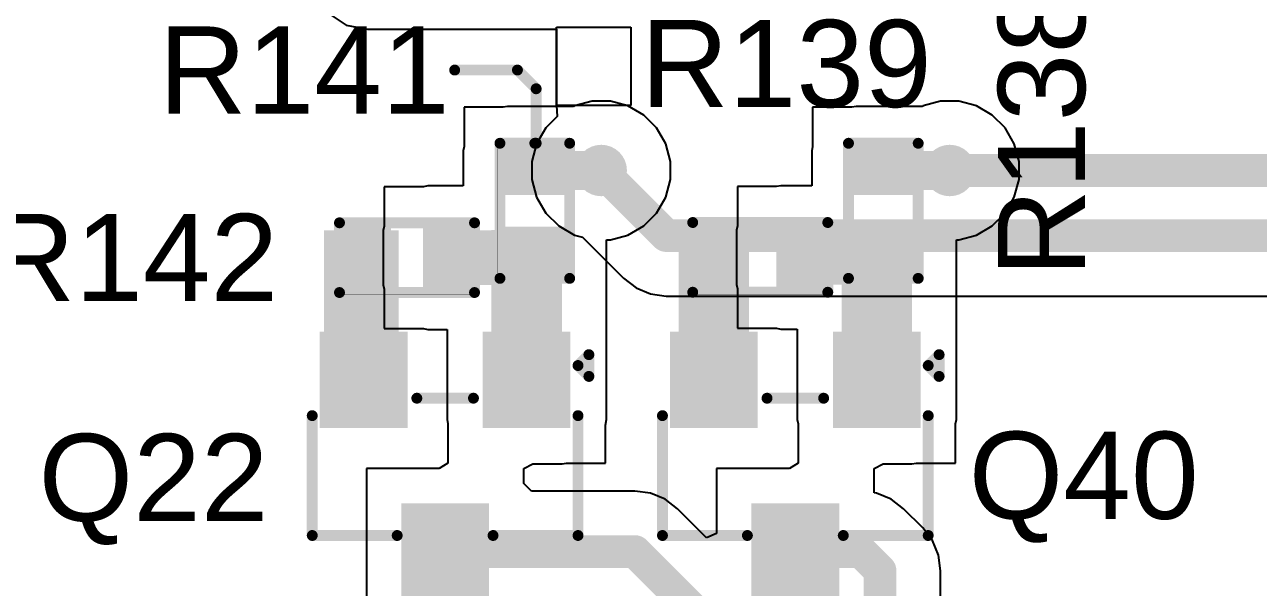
# Model space of a CAD drawing. Header units: millimetres. Extents: x 0 to 214, y 0 to 214.
# Drawn here: x 1.258 to 1.825, y 3.085 to 3.343 of the extents above; entities that cross this region are included whole.
import ezdxf

# ---------------------------------------------------------------- set-up
doc = ezdxf.new("R2010")
doc.units = ezdxf.units.MM
doc.header["$MEASUREMENT"] = 0
for name, color, linetype in [('BottomLayer', 5, 'Continuous'), ('BottomSolder', 6, 'Continuous'), ('TopLayer', 1, 'Continuous'), ('TopOverlay', 2, 'Continuous'), ('TopPaste', 8, 'Continuous'), ('TopSolder', 216, 'Continuous'), ('ViaHoleLayer', 16, 'Continuous')]:
    doc.layers.add(name, color=color, linetype=linetype)
doc.styles.add('Arial', font='', dxfattribs={"height": 0.2})
doc.styles.get('Arial').set_extended_font_data('Arial')

# ---------------------------------------------------------------- blocks, each defined once
blk = doc.blocks.new('SOT_23_45')
at = {"layer": 'TopLayer'}
for points in [[(-0.01614, 0.05748), (0.01614, 0.05748), (0.01614, 0.02126), (-0.01614, 0.02126)], [(-0.05354, -0.02126), (-0.02126, -0.02126), (-0.02126, -0.05748), (-0.05354, -0.05748)], [(0.02126, -0.02126), (0.05354, -0.02126), (0.05354, -0.05748), (0.02126, -0.05748)]]:
    blk.add_hatch(color=1, dxfattribs=at).paths.add_polyline_path(points)
at = {"layer": 'TopPaste'}
for points in [[(-0.01614, 0.05748), (0.01614, 0.05748), (0.01614, 0.02126), (-0.01614, 0.02126)], [(-0.05354, -0.02126), (-0.02126, -0.02126), (-0.02126, -0.05748), (-0.05354, -0.05748)], [(0.02126, -0.02126), (0.05354, -0.02126), (0.05354, -0.05748), (0.02126, -0.05748)]]:
    blk.add_hatch(color=8, dxfattribs=at).paths.add_polyline_path(points)
at = {"layer": 'TopSolder'}
for points in [[(-0.02014, 0.06148), (0.02014, 0.06148), (0.02014, 0.01726), (-0.02014, 0.01726)], [(-0.05754, -0.01726), (-0.01726, -0.01726), (-0.01726, -0.06148), (-0.05754, -0.06148)], [(0.01726, -0.01726), (0.05754, -0.01726), (0.05754, -0.06148), (0.01726, -0.06148)]]:
    blk.add_hatch(color=216, dxfattribs=at).paths.add_polyline_path(points)
at = {"layer": 'TopOverlay', "const_width": 0.005}
for points in [[(-0.022, 0.032), (-0.061, 0.032)], [(-0.061, 0.032), (-0.061, -0.023)], [(0.061, 0.032), (0.022, 0.032)], [(0.061, 0.032), (0.061, -0.023)], [(0.013, -0.031), (-0.013, -0.031)], [(-0.066, -0.041), (-0.066, -0.051)], [(-0.061, -0.046), (-0.066, -0.041)], [(-0.061, -0.046), (-0.066, -0.051)]]:
    blk.add_lwpolyline(points, dxfattribs=at)
at = {"layer": 'TopOverlay', "const_width": 0.0025}
for points in [[(-0.06225, 0.032, 1), (-0.05975, 0.032, 1)], [(-0.06225, 0.032, 1), (-0.05975, 0.032, 1)], [(-0.02325, 0.032, 1), (-0.02075, 0.032, 1)], [(0.02075, 0.032, 1), (0.02325, 0.032, 1)], [(0.05975, 0.032, 1), (0.06225, 0.032, 1)], [(0.05975, 0.032, 1), (0.06225, 0.032, 1)], [(-0.06225, -0.023, 1), (-0.05975, -0.023, 1)], [(0.05975, -0.023, 1), (0.06225, -0.023, 1)], [(-0.01425, -0.031, 1), (-0.01175, -0.031, 1)], [(0.01175, -0.031, 1), (0.01425, -0.031, 1)], [(-0.06725, -0.041, 1), (-0.06475, -0.041, 1)], [(-0.06725, -0.041, 1), (-0.06475, -0.041, 1)], [(-0.06225, -0.046, 1), (-0.05975, -0.046, 1)], [(-0.06225, -0.046, 1), (-0.05975, -0.046, 1)], [(-0.06725, -0.051, 1), (-0.06475, -0.051, 1)], [(-0.06725, -0.051, 1), (-0.06475, -0.051, 1)]]:
    blk.add_lwpolyline(points, format="xyb", close=True, dxfattribs=at)
blk = doc.blocks.new('R___0402_134')
at = {"layer": 'TopLayer'}
for points in [[(-0.0275, -0.0125), (-0.0275, 0.0125), (-0.0095, 0.0125), (-0.0095, -0.0125)], [(0.0095, -0.0125), (0.0095, 0.0125), (0.0275, 0.0125), (0.0275, -0.0125)]]:
    blk.add_hatch(color=1, dxfattribs=at).paths.add_polyline_path(points)
at = {"layer": 'TopPaste'}
for points in [[(-0.0275, -0.0125), (-0.0275, 0.0125), (-0.0095, 0.0125), (-0.0095, -0.0125)], [(0.0095, -0.0125), (0.0095, 0.0125), (0.0275, 0.0125), (0.0275, -0.0125)]]:
    blk.add_hatch(color=8, dxfattribs=at).paths.add_polyline_path(points)
at = {"layer": 'TopSolder'}
for points in [[(-0.02967, -0.01467), (-0.02967, 0.01467), (-0.00733, 0.01467), (-0.00733, -0.01467)], [(0.00733, -0.01467), (0.00733, 0.01467), (0.02967, 0.01467), (0.02967, -0.01467)]]:
    blk.add_hatch(color=216, dxfattribs=at).paths.add_polyline_path(points)
at = {"layer": 'TopOverlay'}
for points, const_width in [([(-0.031, -0.016), (-0.031, 0.016)], 0.005), ([(-0.031, 0.016), (0.031, 0.016)], 0.005), ([(0.031, -0.016), (0.031, 0.016)], 0.005), ([(-0.031, -0.016), (0.031, -0.016)], 0.005), ([(-0.032, -0.017), (0.032, -0.017)], 0.000127)]:
    blk.add_lwpolyline(points, dxfattribs=dict(at, const_width=const_width))
for points, const_width in [([(-0.03225, 0.016, 1), (-0.02975, 0.016, 1)], 0.0025), ([(-0.03225, 0.016, 1), (-0.02975, 0.016, 1)], 0.0025), ([(0.02975, 0.016, 1), (0.03225, 0.016, 1)], 0.0025), ([(0.02975, 0.016, 1), (0.03225, 0.016, 1)], 0.0025), ([(-0.03225, -0.016, 1), (-0.02975, -0.016, 1)], 0.0025), ([(-0.03225, -0.016, 1), (-0.02975, -0.016, 1)], 0.0025), ([(-0.03203, -0.017, 1), (-0.03197, -0.017, 1)], 0.0000635), ([(0.02975, -0.016, 1), (0.03225, -0.016, 1)], 0.0025), ([(0.02975, -0.016, 1), (0.03225, -0.016, 1)], 0.0025), ([(0.03197, -0.017, 1), (0.03203, -0.017, 1)], 0.0000635)]:
    blk.add_lwpolyline(points, format="xyb", close=True, dxfattribs=dict(at, const_width=const_width))
blk = doc.blocks.new('R___0402_135')
at = {"layer": 'TopLayer'}
for points in [[(-0.0275, -0.0125), (-0.0275, 0.0125), (-0.0095, 0.0125), (-0.0095, -0.0125)], [(0.0095, -0.0125), (0.0095, 0.0125), (0.0275, 0.0125), (0.0275, -0.0125)]]:
    blk.add_hatch(color=1, dxfattribs=at).paths.add_polyline_path(points)
at = {"layer": 'TopPaste'}
for points in [[(-0.0275, -0.0125), (-0.0275, 0.0125), (-0.0095, 0.0125), (-0.0095, -0.0125)], [(0.0095, -0.0125), (0.0095, 0.0125), (0.0275, 0.0125), (0.0275, -0.0125)]]:
    blk.add_hatch(color=8, dxfattribs=at).paths.add_polyline_path(points)
at = {"layer": 'TopSolder'}
for points in [[(-0.02967, -0.01467), (-0.02967, 0.01467), (-0.00733, 0.01467), (-0.00733, -0.01467)], [(0.00733, -0.01467), (0.00733, 0.01467), (0.02967, 0.01467), (0.02967, -0.01467)]]:
    blk.add_hatch(color=216, dxfattribs=at).paths.add_polyline_path(points)
at = {"layer": 'TopOverlay'}
for points, const_width in [([(-0.031, -0.016), (-0.031, 0.016)], 0.005), ([(0.031, 0.016), (-0.031, 0.016)], 0.005), ([(0.031, -0.016), (0.031, 0.016)], 0.005), ([(0.031, -0.016), (-0.031, -0.016)], 0.005), ([(0.032, -0.017), (-0.032, -0.017)], 0.000127)]:
    blk.add_lwpolyline(points, dxfattribs=dict(at, const_width=const_width))
for points, const_width in [([(-0.03225, 0.016, 1), (-0.02975, 0.016, 1)], 0.0025), ([(-0.03225, 0.016, 1), (-0.02975, 0.016, 1)], 0.0025), ([(0.02975, 0.016, 1), (0.03225, 0.016, 1)], 0.0025), ([(0.02975, 0.016, 1), (0.03225, 0.016, 1)], 0.0025), ([(-0.03225, -0.016, 1), (-0.02975, -0.016, 1)], 0.0025), ([(-0.03225, -0.016, 1), (-0.02975, -0.016, 1)], 0.0025), ([(-0.03203, -0.017, 1), (-0.03197, -0.017, 1)], 0.0000635), ([(0.02975, -0.016, 1), (0.03225, -0.016, 1)], 0.0025), ([(0.02975, -0.016, 1), (0.03225, -0.016, 1)], 0.0025), ([(0.03197, -0.017, 1), (0.03203, -0.017, 1)], 0.0000635)]:
    blk.add_lwpolyline(points, format="xyb", close=True, dxfattribs=dict(at, const_width=const_width))
blk = doc.blocks.new('R___0402_137')
at = {"layer": 'TopLayer'}
for points in [[(-0.0275, -0.0125), (-0.0275, 0.0125), (-0.0095, 0.0125), (-0.0095, -0.0125)], [(0.0095, -0.0125), (0.0095, 0.0125), (0.0275, 0.0125), (0.0275, -0.0125)]]:
    blk.add_hatch(color=1, dxfattribs=at).paths.add_polyline_path(points)
at = {"layer": 'TopPaste'}
for points in [[(-0.0275, -0.0125), (-0.0275, 0.0125), (-0.0095, 0.0125), (-0.0095, -0.0125)], [(0.0095, -0.0125), (0.0095, 0.0125), (0.0275, 0.0125), (0.0275, -0.0125)]]:
    blk.add_hatch(color=8, dxfattribs=at).paths.add_polyline_path(points)
at = {"layer": 'TopSolder'}
for points in [[(-0.02967, -0.01467), (-0.02967, 0.01467), (-0.00733, 0.01467), (-0.00733, -0.01467)], [(0.00733, -0.01467), (0.00733, 0.01467), (0.02967, 0.01467), (0.02967, -0.01467)]]:
    blk.add_hatch(color=216, dxfattribs=at).paths.add_polyline_path(points)
at = {"layer": 'TopOverlay'}
for points, const_width in [([(-0.031, -0.016), (-0.031, 0.016)], 0.005), ([(-0.031, 0.016), (0.031, 0.016)], 0.005), ([(0.031, -0.016), (0.031, 0.016)], 0.005), ([(-0.031, -0.016), (0.031, -0.016)], 0.005), ([(-0.032, -0.017), (0.032, -0.017)], 0.000127)]:
    blk.add_lwpolyline(points, dxfattribs=dict(at, const_width=const_width))
for points, const_width in [([(-0.03225, 0.016, 1), (-0.02975, 0.016, 1)], 0.0025), ([(-0.03225, 0.016, 1), (-0.02975, 0.016, 1)], 0.0025), ([(0.02975, 0.016, 1), (0.03225, 0.016, 1)], 0.0025), ([(0.02975, 0.016, 1), (0.03225, 0.016, 1)], 0.0025), ([(-0.03225, -0.016, 1), (-0.02975, -0.016, 1)], 0.0025), ([(-0.03225, -0.016, 1), (-0.02975, -0.016, 1)], 0.0025), ([(-0.03203, -0.017, 1), (-0.03197, -0.017, 1)], 0.0000635), ([(0.02975, -0.016, 1), (0.03225, -0.016, 1)], 0.0025), ([(0.02975, -0.016, 1), (0.03225, -0.016, 1)], 0.0025), ([(0.03197, -0.017, 1), (0.03203, -0.017, 1)], 0.0000635)]:
    blk.add_lwpolyline(points, format="xyb", close=True, dxfattribs=dict(at, const_width=const_width))
blk = doc.blocks.new('R___0402_138')
at = {"layer": 'TopLayer'}
for points in [[(-0.0275, -0.0125), (-0.0275, 0.0125), (-0.0095, 0.0125), (-0.0095, -0.0125)], [(0.0095, -0.0125), (0.0095, 0.0125), (0.0275, 0.0125), (0.0275, -0.0125)]]:
    blk.add_hatch(color=1, dxfattribs=at).paths.add_polyline_path(points)
at = {"layer": 'TopPaste'}
for points in [[(-0.0275, -0.0125), (-0.0275, 0.0125), (-0.0095, 0.0125), (-0.0095, -0.0125)], [(0.0095, -0.0125), (0.0095, 0.0125), (0.0275, 0.0125), (0.0275, -0.0125)]]:
    blk.add_hatch(color=8, dxfattribs=at).paths.add_polyline_path(points)
at = {"layer": 'TopSolder'}
for points in [[(-0.02967, -0.01467), (-0.02967, 0.01467), (-0.00733, 0.01467), (-0.00733, -0.01467)], [(0.00733, -0.01467), (0.00733, 0.01467), (0.02967, 0.01467), (0.02967, -0.01467)]]:
    blk.add_hatch(color=216, dxfattribs=at).paths.add_polyline_path(points)
at = {"layer": 'TopOverlay'}
for points, const_width in [([(-0.031, -0.016), (-0.031, 0.016)], 0.005), ([(0.031, 0.016), (-0.031, 0.016)], 0.005), ([(0.031, -0.016), (0.031, 0.016)], 0.005), ([(0.031, -0.016), (-0.031, -0.016)], 0.005), ([(0.032, -0.017), (-0.032, -0.017)], 0.000127)]:
    blk.add_lwpolyline(points, dxfattribs=dict(at, const_width=const_width))
for points, const_width in [([(-0.03225, 0.016, 1), (-0.02975, 0.016, 1)], 0.0025), ([(-0.03225, 0.016, 1), (-0.02975, 0.016, 1)], 0.0025), ([(0.02975, 0.016, 1), (0.03225, 0.016, 1)], 0.0025), ([(0.02975, 0.016, 1), (0.03225, 0.016, 1)], 0.0025), ([(-0.03225, -0.016, 1), (-0.02975, -0.016, 1)], 0.0025), ([(-0.03225, -0.016, 1), (-0.02975, -0.016, 1)], 0.0025), ([(-0.03203, -0.017, 1), (-0.03197, -0.017, 1)], 0.0000635), ([(0.02975, -0.016, 1), (0.03225, -0.016, 1)], 0.0025), ([(0.02975, -0.016, 1), (0.03225, -0.016, 1)], 0.0025), ([(0.03197, -0.017, 1), (0.03203, -0.017, 1)], 0.0000635)]:
    blk.add_lwpolyline(points, format="xyb", close=True, dxfattribs=dict(at, const_width=const_width))
blk = doc.blocks.new('SOT_23_154')
at = {"layer": 'TopLayer'}
for points in [[(-0.01614, 0.05748), (0.01614, 0.05748), (0.01614, 0.02126), (-0.01614, 0.02126)], [(-0.05354, -0.02126), (-0.02126, -0.02126), (-0.02126, -0.05748), (-0.05354, -0.05748)], [(0.02126, -0.02126), (0.05354, -0.02126), (0.05354, -0.05748), (0.02126, -0.05748)]]:
    blk.add_hatch(color=1, dxfattribs=at).paths.add_polyline_path(points)
at = {"layer": 'TopPaste'}
for points in [[(-0.01614, 0.05748), (0.01614, 0.05748), (0.01614, 0.02126), (-0.01614, 0.02126)], [(-0.05354, -0.02126), (-0.02126, -0.02126), (-0.02126, -0.05748), (-0.05354, -0.05748)], [(0.02126, -0.02126), (0.05354, -0.02126), (0.05354, -0.05748), (0.02126, -0.05748)]]:
    blk.add_hatch(color=8, dxfattribs=at).paths.add_polyline_path(points)
at = {"layer": 'TopSolder'}
for points in [[(-0.02014, 0.06148), (0.02014, 0.06148), (0.02014, 0.01726), (-0.02014, 0.01726)], [(-0.05754, -0.01726), (-0.01726, -0.01726), (-0.01726, -0.06148), (-0.05754, -0.06148)], [(0.01726, -0.01726), (0.05754, -0.01726), (0.05754, -0.06148), (0.01726, -0.06148)]]:
    blk.add_hatch(color=216, dxfattribs=at).paths.add_polyline_path(points)
at = {"layer": 'TopOverlay', "const_width": 0.005}
for points in [[(-0.022, 0.032), (-0.061, 0.032)], [(-0.061, 0.032), (-0.061, -0.023)], [(0.061, 0.032), (0.022, 0.032)], [(0.061, 0.032), (0.061, -0.023)], [(0.013, -0.031), (-0.013, -0.031)], [(-0.066, -0.041), (-0.066, -0.051)], [(-0.061, -0.046), (-0.066, -0.041)], [(-0.061, -0.046), (-0.066, -0.051)]]:
    blk.add_lwpolyline(points, dxfattribs=at)
at = {"layer": 'TopOverlay', "const_width": 0.0025}
for points in [[(-0.06225, 0.032, 1), (-0.05975, 0.032, 1)], [(-0.06225, 0.032, 1), (-0.05975, 0.032, 1)], [(-0.02325, 0.032, 1), (-0.02075, 0.032, 1)], [(0.02075, 0.032, 1), (0.02325, 0.032, 1)], [(0.05975, 0.032, 1), (0.06225, 0.032, 1)], [(0.05975, 0.032, 1), (0.06225, 0.032, 1)], [(-0.06225, -0.023, 1), (-0.05975, -0.023, 1)], [(0.05975, -0.023, 1), (0.06225, -0.023, 1)], [(-0.01425, -0.031, 1), (-0.01175, -0.031, 1)], [(0.01175, -0.031, 1), (0.01425, -0.031, 1)], [(-0.06725, -0.041, 1), (-0.06475, -0.041, 1)], [(-0.06725, -0.041, 1), (-0.06475, -0.041, 1)], [(-0.06225, -0.046, 1), (-0.05975, -0.046, 1)], [(-0.06225, -0.046, 1), (-0.05975, -0.046, 1)], [(-0.06725, -0.051, 1), (-0.06475, -0.051, 1)], [(-0.06725, -0.051, 1), (-0.06475, -0.051, 1)]]:
    blk.add_lwpolyline(points, format="xyb", close=True, dxfattribs=at)

msp = doc.modelspace()

# ---------------------------------------------------------------- hatches: boundary and pattern name
at = {"layer": 'BottomLayer'}
h = msp.add_hatch(color=5, dxfattribs=at)
edge = h.paths.add_edge_path()
edge.add_arc((1.52287, 3.2759), 0.01181, 0, 360)
h = msp.add_hatch(color=5, dxfattribs=at)
edge = h.paths.add_edge_path()
edge.add_arc((1.68287, 3.2759), 0.01181, 0, 360)
at = {"layer": 'BottomSolder'}
h = msp.add_hatch(color=6, dxfattribs=at)
edge = h.paths.add_edge_path()
edge.add_arc((1.52287, 3.2759), 0.00591, 0, 360)
h = msp.add_hatch(color=6, dxfattribs=at)
edge = h.paths.add_edge_path()
edge.add_arc((1.68287, 3.2759), 0.00591, 0, 360)
at = {"layer": 'TopLayer'}
for points in [[(1.47988, 3.2669), (1.52287, 3.2669), (1.52287, 3.2849), (1.47988, 3.2849)], [(1.63988, 3.2669), (1.68287, 3.2669), (1.68287, 3.2849), (1.63988, 3.2849)], [(1.39567, 3.16152), (1.42996, 3.16152), (1.42996, 3.2484), (1.39567, 3.2484)], [(1.44322, 3.2234), (1.50452, 3.2234), (1.50452, 3.2484), (1.44322, 3.2484)], [(1.47248, 3.16166), (1.50488, 3.16166), (1.50488, 3.24853), (1.47248, 3.24853)], [(1.55843, 3.16166), (1.59072, 3.16166), (1.59072, 3.24853), (1.55843, 3.24853)], [(1.60537, 3.22353), (1.66552, 3.22353), (1.66552, 3.24853), (1.60537, 3.24853)], [(1.63324, 3.16166), (1.66552, 3.16166), (1.66552, 3.2449), (1.63324, 3.2449)]]:
    msp.add_hatch(color=1, dxfattribs=at).paths.add_polyline_path(points)
h = msp.add_hatch(color=1, dxfattribs=at)
edge = h.paths.add_edge_path()
edge.add_arc((1.52287, 3.2759), 0.01181, 0, 360)
h = msp.add_hatch(color=1, dxfattribs=at)
edge = h.paths.add_edge_path()
edge.add_arc((1.68287, 3.2759), 0.01181, 0, 360)
at = {"layer": 'TopSolder'}
h = msp.add_hatch(color=216, dxfattribs=at)
edge = h.paths.add_edge_path()
edge.add_arc((1.52287, 3.2759), 0.00591, 0, 360)
h = msp.add_hatch(color=216, dxfattribs=at)
edge = h.paths.add_edge_path()
edge.add_arc((1.68287, 3.2759), 0.00591, 0, 360)
at = {"layer": 'ViaHoleLayer'}
h = msp.add_hatch(color=16, dxfattribs=at)
edge = h.paths.add_edge_path()
edge.add_arc((1.52287, 3.2759), 0.00591, 0, 360)
h = msp.add_hatch(color=16, dxfattribs=at)
edge = h.paths.add_edge_path()
edge.add_arc((1.68287, 3.2759), 0.00591, 0, 360)

# ---------------------------------------------------------------- linework, layer by layer
at = {"layer": 'BottomLayer'}
for p, q in [((1.39748, 3.34816), (1.40575, 3.34264)), ((1.40575, 3.34264), (1.41551, 3.3407)), ((1.50229, 3.30568), (1.50229, 3.34166)), ((1.50229, 3.34166), (1.53651, 3.34166)), ((1.53651, 3.34166), (1.53651, 3.30568)), ((1.41551, 3.3407), (1.50229, 3.3407)), ((1.50229, 3.3407), (1.50229, 3.30568)), ((1.53651, 3.30568), (1.50229, 3.30568)), ((1.50229, 3.30568), (1.50229, 3.30568)), ((1.50229, 3.30568), (1.50266, 3.30068)), ((1.50266, 3.30068), (1.49741, 3.29543)), ((1.49741, 3.29543), (1.49322, 3.28817)), ((1.49322, 3.28817), (1.49106, 3.28008)), ((1.49106, 3.28008), (1.49106, 3.27171)), ((1.49106, 3.27171), (1.49322, 3.26362)), ((1.49322, 3.26362), (1.49741, 3.25636)), ((1.49741, 3.25636), (1.50334, 3.25044)), ((1.50334, 3.25044), (1.51059, 3.24625)), ((1.51059, 3.24625), (1.51427, 3.24527)), ((1.51427, 3.24527), (1.53312, 3.22642)), ((1.53312, 3.22642), (1.53886, 3.22201)), ((1.53886, 3.22201), (1.54555, 3.21924)), ((1.54555, 3.21924), (1.55273, 3.2183)), ((1.55273, 3.2183), (2.72697, 3.2183))]:
    msp.add_line(p, q, dxfattribs=at)
at = {"layer": 'BottomLayer', "const_width": 0.015}
for points in [[(1.52287, 3.2759), (1.55273, 3.24603)], [(1.68287, 3.2759), (2.71273, 3.2759)], [(1.55273, 3.24603), (2.72697, 3.24603)]]:
    msp.add_lwpolyline(points, dxfattribs=at)
at = {"layer": 'BottomLayer', "const_width": 0.0075}
for points in [[(1.51912, 3.2759, 1), (1.52662, 3.2759, 1)], [(1.67912, 3.2759, 1), (1.68662, 3.2759, 1)], [(1.54898, 3.24603, 1), (1.55648, 3.24603, 1)], [(1.54898, 3.24603, 1), (1.55648, 3.24603, 1)]]:
    msp.add_lwpolyline(points, format="xyb", close=True, dxfattribs=at)
at = {"layer": 'TopLayer'}
for p, q in [((1.51868, 3.30771), (1.51059, 3.30554)), ((1.52706, 3.30771), (1.51868, 3.30771)), ((1.53515, 3.30554), (1.52706, 3.30771)), ((1.67868, 3.30771), (1.67059, 3.30554)), ((1.68706, 3.30771), (1.67868, 3.30771)), ((1.69515, 3.30554), (1.68706, 3.30771)), ((1.47791, 3.3049), (1.45988, 3.3049)), ((1.45988, 3.3049), (1.45988, 3.28687)), ((1.47988, 3.30529), (1.47791, 3.3049)), ((1.51015, 3.30529), (1.47988, 3.30529)), ((1.51059, 3.30554), (1.51015, 3.30529)), ((1.5424, 3.30135), (1.53515, 3.30554)), ((1.63791, 3.3049), (1.61988, 3.3049)), ((1.61988, 3.3049), (1.61988, 3.28687)), ((1.63988, 3.30529), (1.63791, 3.3049)), ((1.67015, 3.30529), (1.63988, 3.30529)), ((1.67059, 3.30554), (1.67015, 3.30529)), ((1.7024, 3.30135), (1.69515, 3.30554)), ((1.54832, 3.29543), (1.5424, 3.30135)), ((1.70832, 3.29543), (1.7024, 3.30135)), ((1.55251, 3.28817), (1.54832, 3.29543)), ((1.71251, 3.28817), (1.70832, 3.29543)), ((1.45988, 3.28687), (1.45949, 3.2849)), ((1.45949, 3.2849), (1.45949, 3.26879)), ((1.55468, 3.28008), (1.55251, 3.28817)), ((1.61988, 3.28687), (1.61949, 3.2849)), ((1.61949, 3.2849), (1.61949, 3.26893)), ((1.71468, 3.28008), (1.71251, 3.28817)), ((1.55468, 3.27171), (1.55468, 3.28008)), ((1.71468, 3.27171), (1.71468, 3.28008)), ((1.44125, 3.2684), (1.42322, 3.2684)), ((1.42322, 3.2684), (1.42322, 3.25037)), ((1.44322, 3.26879), (1.44125, 3.2684)), ((1.45949, 3.26879), (1.44322, 3.26879)), ((1.55251, 3.26362), (1.55468, 3.27171)), ((1.6034, 3.26853), (1.58537, 3.26853)), ((1.58537, 3.26853), (1.58537, 3.2505)), ((1.60537, 3.26893), (1.6034, 3.26853)), ((1.61949, 3.26893), (1.60537, 3.26893)), ((1.71251, 3.26362), (1.71468, 3.27171)), ((1.54832, 3.25636), (1.55251, 3.26362)), ((1.70832, 3.25636), (1.71251, 3.26362)), ((1.5424, 3.25044), (1.54832, 3.25636)), ((1.7024, 3.25044), (1.70832, 3.25636)), ((1.42322, 3.25037), (1.42283, 3.2484)), ((1.42283, 3.2484), (1.42283, 3.2234)), ((1.52706, 3.24409), (1.53515, 3.24625)), ((1.53515, 3.24625), (1.5424, 3.25044)), ((1.58537, 3.2505), (1.58498, 3.24853)), ((1.58498, 3.24853), (1.58498, 3.22353)), ((1.68706, 3.24409), (1.69515, 3.24625)), ((1.69515, 3.24625), (1.7024, 3.25044)), ((1.52527, 3.16166), (1.52527, 3.24409)), ((1.52527, 3.24409), (1.52706, 3.24409)), ((1.68591, 3.16166), (1.68591, 3.24409)), ((1.68591, 3.24409), (1.68706, 3.24409)), ((1.42283, 3.2234), (1.42322, 3.22143)), ((1.58498, 3.22353), (1.58537, 3.22156)), ((1.42322, 3.22143), (1.42322, 3.2034)), ((1.58537, 3.22156), (1.58537, 3.20353)), ((1.42322, 3.2034), (1.44125, 3.2034)), ((1.44125, 3.2034), (1.44322, 3.203)), ((1.44322, 3.203), (1.45209, 3.203)), ((1.45209, 3.203), (1.45209, 3.16166)), ((1.58537, 3.20353), (1.6034, 3.20353)), ((1.6034, 3.20353), (1.60537, 3.20314)), ((1.60537, 3.20314), (1.61285, 3.20314)), ((1.61285, 3.20314), (1.61285, 3.16166)), ((1.45209, 3.16166), (1.45248, 3.15969)), ((1.52476, 3.15909), (1.52527, 3.16166)), ((1.61285, 3.16166), (1.61324, 3.15969)), ((1.68552, 3.15969), (1.68591, 3.16166)), ((1.45248, 3.15969), (1.45248, 3.14166)), ((1.52476, 3.14166), (1.52476, 3.15909)), ((1.61324, 3.15969), (1.61324, 3.14166)), ((1.68552, 3.14166), (1.68552, 3.15969)), ((1.44852, 3.13914), (1.41508, 3.13914)), ((1.41508, 3.13914), (1.41508, 3.06292)), ((1.45248, 3.14166), (1.44852, 3.13914)), ((1.48736, 3.13914), (1.49148, 3.14126)), ((1.48736, 3.1323), (1.48736, 3.13914)), ((1.49148, 3.14126), (1.50488, 3.14126)), ((1.50488, 3.14126), (1.50685, 3.14166)), ((1.50685, 3.14166), (1.52476, 3.14166)), ((1.60928, 3.13914), (1.57584, 3.13914)), ((1.57584, 3.13914), (1.57584, 3.10929)), ((1.61324, 3.14166), (1.60928, 3.13914)), ((1.64812, 3.13914), (1.65224, 3.14126)), ((1.64812, 3.12797), (1.64812, 3.13914)), ((1.65224, 3.14126), (1.66552, 3.14126)), ((1.66552, 3.14126), (1.66749, 3.14166)), ((1.66749, 3.14166), (1.68552, 3.14166)), ((1.4909, 3.12876), (1.48736, 3.1323)), ((1.53834, 3.12876), (1.4909, 3.12876)), ((1.54552, 3.12782), (1.53834, 3.12876)), ((1.55221, 3.12505), (1.54552, 3.12782)), ((1.64926, 3.12782), (1.64812, 3.12797)), ((1.65595, 3.12505), (1.64926, 3.12782)), ((1.55795, 3.12064), (1.55221, 3.12505)), ((1.57122, 3.10738), (1.55795, 3.12064)), ((1.66169, 3.12064), (1.65595, 3.12505)), ((1.67048, 3.11185), (1.66169, 3.12064)), ((1.57584, 3.10929), (1.57122, 3.10738)), ((1.67489, 3.10611), (1.67048, 3.11185)), ((1.67766, 3.09942), (1.67489, 3.10611)), ((1.6786, 3.09224), (1.67766, 3.09942)), ((1.6786, 2.89403), (1.6786, 3.09224))]:
    msp.add_line(p, q, dxfattribs=at)
at = {"layer": 'TopLayer', "const_width": 0.015}
for points in [[(1.45122, 3.10103), (1.53834, 3.10103)], [(1.53834, 3.10103), (1.5974, 3.04197)], [(1.61198, 3.10103), (1.64208, 3.10103)], [(1.64208, 3.10103), (1.65087, 3.09224)], [(1.65087, 2.89403), (1.65087, 3.09224)]]:
    msp.add_lwpolyline(points, dxfattribs=at)
at = {"layer": 'TopLayer', "const_width": 0.0075}
for points in [[(1.44747, 3.10103, 1), (1.45497, 3.10103, 1)], [(1.53459, 3.10103, 1), (1.54209, 3.10103, 1)], [(1.53459, 3.10103, 1), (1.54209, 3.10103, 1)], [(1.60823, 3.10103, 1), (1.61573, 3.10103, 1)], [(1.63833, 3.10103, 1), (1.64583, 3.10103, 1)], [(1.63833, 3.10103, 1), (1.64583, 3.10103, 1)], [(1.64712, 3.09224, 1), (1.65462, 3.09224, 1)], [(1.64712, 3.09224, 1), (1.65462, 3.09224, 1)]]:
    msp.add_lwpolyline(points, format="xyb", close=True, dxfattribs=at)
at = {"layer": 'TopOverlay', "const_width": 0.005}
for points in [[(1.45559, 3.322), (1.48441, 3.322)], [(1.48441, 3.322), (1.493, 3.31341)], [(1.493, 3.2884), (1.493, 3.31341)], [(1.49238, 3.2884), (1.493, 3.2884)]]:
    msp.add_lwpolyline(points, dxfattribs=at)
at = {"layer": 'TopOverlay', "const_width": 0.0025}
for points in [[(1.45434, 3.322, 1), (1.45684, 3.322, 1)], [(1.48316, 3.322, 1), (1.48566, 3.322, 1)], [(1.48316, 3.322, 1), (1.48566, 3.322, 1)], [(1.49175, 3.31341, 1), (1.49425, 3.31341, 1)], [(1.49175, 3.31341, 1), (1.49425, 3.31341, 1)], [(1.49113, 3.2884, 1), (1.49363, 3.2884, 1)], [(1.49175, 3.2884, 1), (1.49425, 3.2884, 1)], [(1.49175, 3.2884, 1), (1.49425, 3.2884, 1)]]:
    msp.add_lwpolyline(points, format="xyb", close=True, dxfattribs=at)

# ---------------------------------------------------------------- block references
for name, p, rotation in [('R___0402_135', (1.49238, 3.2574), 270), ('R___0402_138', (1.65238, 3.2574), 270), ('SOT_23_45', (1.45122, 3.1404), 180), ('SOT_23_154', (1.61198, 3.1404), 180)]:
    msp.add_blockref(name, p, dxfattribs=dict(rotation=rotation))
for name, p in [('R___0402_134', (1.43372, 3.2359)), ('R___0402_137', (1.59587, 3.23603))]:
    msp.add_blockref(name, p)

# ---------------------------------------------------------------- texts
at = {"layer": 'TopOverlay', "style": 'Arial'}
msp.add_text('R138', height=0.04, rotation=90, dxfattribs=at).set_placement((1.74499, 3.22702))
for s, p in [('R141', (1.31969, 3.30201)), ('R139', (1.54102, 3.30501)), ('R142', (1.24102, 3.21601)), ('Q22', (1.26455, 3.11504)), ('Q40', (1.69155, 3.11604))]:
    msp.add_text(s, height=0.04, dxfattribs=at).set_placement(p)

doc.saveas('drawing.dxf')
